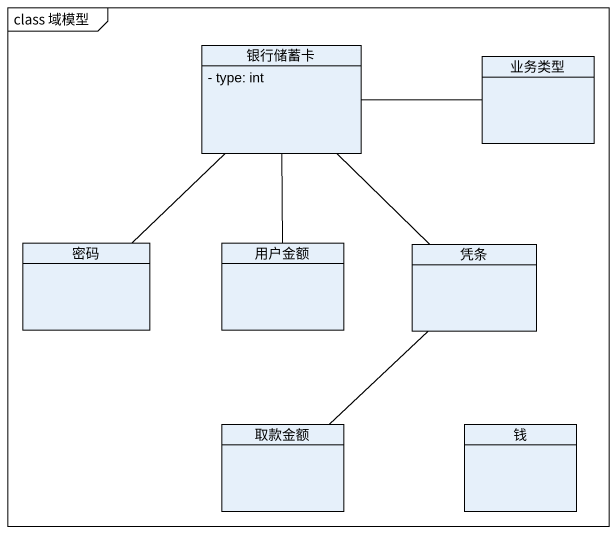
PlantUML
@startuml
mainframe class 域模型
hide circle
hide empty members
skinparam classAttributeIconSize 0
class 银行储蓄卡 {
  - type: int
}
class 业务类型
class 密码
class 用户金额
class 凭条
class 取款金额
class 钱
银行储蓄卡 -- 密码
银行储蓄卡 -- 用户金额
银行储蓄卡 -- 凭条
业务类型 -left- 银行储蓄卡
凭条 -- 取款金额
@enduml
